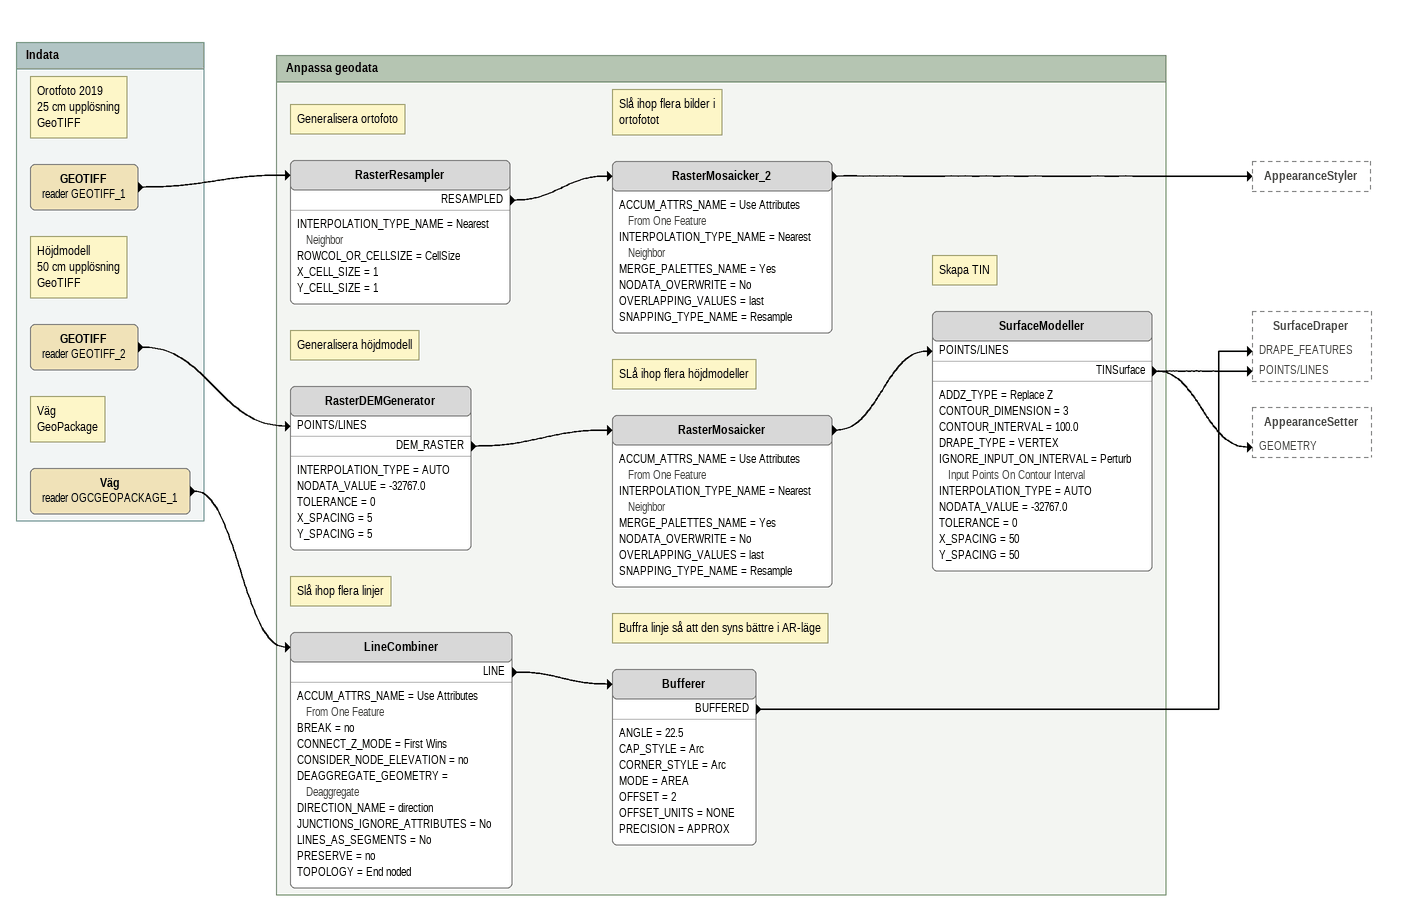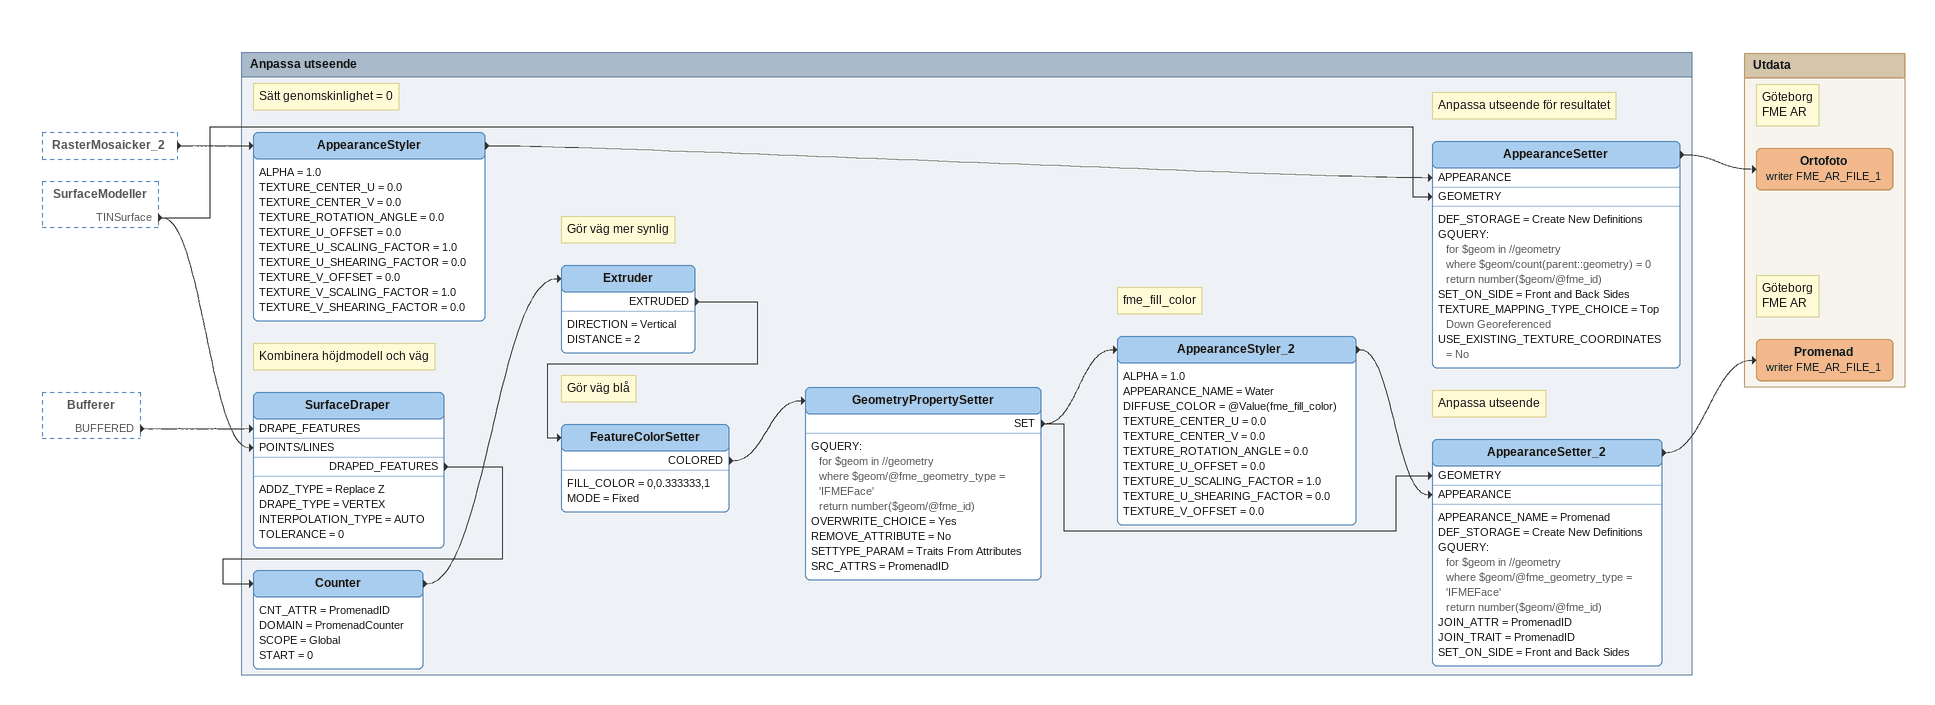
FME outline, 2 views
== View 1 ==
Bookmark: Indata
Note: Orotfoto 2019 / 25 cm upplösning / GeoTIFF
GEOTIFF (reader GEOTIFF_1)
    -> RasterResampler
Note: Höjdmodell / 50 cm upplösning / GeoTIFF
GEOTIFF (reader GEOTIFF_2)
    -> RasterDEMGenerator [POINTS/LINES]
Note: Väg / GeoPackage
Väg (reader OGCGEOPACKAGE_1)
    -> LineCombiner

Bookmark: Anpassa geodata
Note: Generalisera ortofoto
RasterResampler
    INTERPOLATION_TYPE_NAME = Nearest Neighbor
    ROWCOL_OR_CELLSIZE = CellSize
    X_CELL_SIZE = 1
    Y_CELL_SIZE = 1
    RESAMPLED -> RasterMosaicker_2
Note: Slå ihop flera bilder i / ortofotot
RasterMosaicker_2
    ACCUM_ATTRS_NAME = Use Attributes From One Feature
    INTERPOLATION_TYPE_NAME = Nearest Neighbor
    MERGE_PALETTES_NAME = Yes
    NODATA_OVERWRITE = No
    OVERLAPPING_VALUES = last
    SNAPPING_TYPE_NAME = Resample
    -> AppearanceStyler
Note: Generalisera höjdmodell
RasterDEMGenerator
    INTERPOLATION_TYPE = AUTO
    NODATA_VALUE = -32767.0
    TOLERANCE = 0
    X_SPACING = 5
    Y_SPACING = 5
    DEM_RASTER -> RasterMosaicker
Note: SLå ihop flera höjdmodeller
RasterMosaicker
    ACCUM_ATTRS_NAME = Use Attributes From One Feature
    INTERPOLATION_TYPE_NAME = Nearest Neighbor
    MERGE_PALETTES_NAME = Yes
    NODATA_OVERWRITE = No
    OVERLAPPING_VALUES = last
    SNAPPING_TYPE_NAME = Resample
    -> SurfaceModeller [POINTS/LINES]
Note: Skapa TIN
SurfaceModeller
    ADDZ_TYPE = Replace Z
    CONTOUR_DIMENSION = 3
    CONTOUR_INTERVAL = 100.0
    DRAPE_TYPE = VERTEX
    IGNORE_INPUT_ON_INTERVAL = Perturb Input Points On Contour Interval
    INTERPOLATION_TYPE = AUTO
    NODATA_VALUE = -32767.0
    TOLERANCE = 0
    X_SPACING = 50
    Y_SPACING = 50
    TINSurface -> AppearanceSetter [GEOMETRY]
    TINSurface -> SurfaceDraper [POINTS/LINES]
Note: Slå ihop flera linjer
LineCombiner
    ACCUM_ATTRS_NAME = Use Attributes From One Feature
    BREAK = no
    CONNECT_Z_MODE = First Wins
    CONSIDER_NODE_ELEVATION = no
    DEAGGREGATE_GEOMETRY = Deaggregate
    DIRECTION_NAME = direction
    JUNCTIONS_IGNORE_ATTRIBUTES = No
    LINES_AS_SEGMENTS = No
    PRESERVE = no
    TOPOLOGY = End noded
    LINE -> Bufferer
Note: Buffra linje så att den syns bättre i AR-läge
Bufferer
    ANGLE = 22.5
    CAP_STYLE = Arc
    CORNER_STYLE = Arc
    MODE = AREA
    OFFSET = 2
    OFFSET_UNITS = NONE
    PRECISION = APPROX
    BUFFERED -> SurfaceDraper [DRAPE_FEATURES]

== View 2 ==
RasterMosaicker_2 [outside]
    -> AppearanceStyler
SurfaceModeller [outside]
    TINSurface -> AppearanceSetter [GEOMETRY]
    TINSurface -> SurfaceDraper [POINTS/LINES]
Bufferer [outside]
    BUFFERED -> SurfaceDraper [DRAPE_FEATURES]

Bookmark: Anpassa utseende
Note: Sätt genomskinlighet = 0
AppearanceStyler
    ALPHA = 1.0
    TEXTURE_CENTER_U = 0.0
    TEXTURE_CENTER_V = 0.0
    TEXTURE_ROTATION_ANGLE = 0.0
    TEXTURE_U_OFFSET = 0.0
    TEXTURE_U_SCALING_FACTOR = 1.0
    TEXTURE_U_SHEARING_FACTOR = 0.0
    TEXTURE_V_OFFSET = 0.0
    TEXTURE_V_SCALING_FACTOR = 1.0
    TEXTURE_V_SHEARING_FACTOR = 0.0
    -> AppearanceSetter [APPEARANCE]
Note: Anpassa utseende för resultatet
AppearanceSetter
    DEF_STORAGE = Create New Definitions
    GQUERY:
      for $geom in //geometry
      where $geom/count(parent::geometry) = 0
      return number($geom/@fme_id)
    SET_ON_SIDE = Front and Back Sides
    TEXTURE_MAPPING_TYPE_CHOICE = Top Down Georeferenced
    USE_EXISTING_TEXTURE_COORDINATES = No
    -> Ortofoto (writer FME_AR_FILE_1)
Note: Kombinera höjdmodell och väg
SurfaceDraper
    ADDZ_TYPE = Replace Z
    DRAPE_TYPE = VERTEX
    INTERPOLATION_TYPE = AUTO
    TOLERANCE = 0
    DRAPED_FEATURES -> Counter
Counter
    CNT_ATTR = PromenadID
    DOMAIN = PromenadCounter
    SCOPE = Global
    START = 0
    -> Extruder
Note: Gör väg mer synlig
Extruder
    DIRECTION = Vertical
    DISTANCE = 2
    EXTRUDED -> FeatureColorSetter
Note: Gör väg blå
FeatureColorSetter
    FILL_COLOR = 0,0.333333,1
    MODE = Fixed
    COLORED -> GeometryPropertySetter
GeometryPropertySetter
    GQUERY:
      for $geom in //geometry
      where $geom/@fme_geometry_type = 'IFMEFace'
      return number($geom/@fme_id)
    OVERWRITE_CHOICE = Yes
    REMOVE_ATTRIBUTE = No
    SETTYPE_PARAM = Traits From Attributes
    SRC_ATTRS = PromenadID
    SET -> AppearanceStyler_2
    SET -> AppearanceSetter_2 [GEOMETRY]
Note: fme_fill_color
AppearanceStyler_2
    ALPHA = 1.0
    APPEARANCE_NAME = Water
    DIFFUSE_COLOR = @Value(fme_fill_color)
    TEXTURE_CENTER_U = 0.0
    TEXTURE_CENTER_V = 0.0
    TEXTURE_ROTATION_ANGLE = 0.0
    TEXTURE_U_OFFSET = 0.0
    TEXTURE_U_SCALING_FACTOR = 1.0
    TEXTURE_U_SHEARING_FACTOR = 0.0
    TEXTURE_V_OFFSET = 0.0
    -> AppearanceSetter_2 [APPEARANCE]
Note: Anpassa utseende
AppearanceSetter_2
    APPEARANCE_NAME = Promenad
    DEF_STORAGE = Create New Definitions
    GQUERY:
      for $geom in //geometry
      where $geom/@fme_geometry_type = 'IFMEFace'
      return number($geom/@fme_id)
    JOIN_ATTR = PromenadID
    JOIN_TRAIT = PromenadID
    SET_ON_SIDE = Front and Back Sides
    -> Promenad (writer FME_AR_FILE_1)

Bookmark: Utdata
Note: Göteborg / FME AR
Ortofoto (writer FME_AR_FILE_1)
Note: Göteborg / FME AR
Promenad (writer FME_AR_FILE_1)
